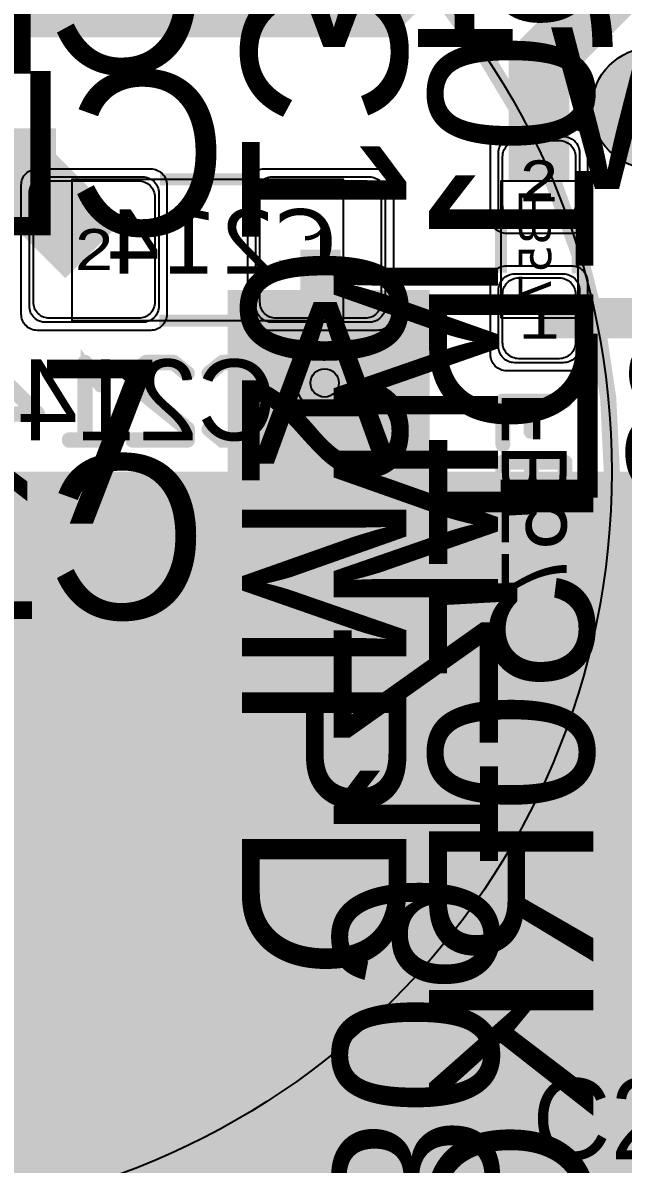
# Model space of a CAD drawing. Extents: x -23 to 289, y -67 to 135.
# Drawn here: x 158.97 to 166.39, y 1.43 to 15.56 of the extents above; entities that cross this region are included whole.
import ezdxf
from ezdxf.enums import TextEntityAlignment as Align

# ---------------------------------------------------------------- set-up
doc = ezdxf.new("R2010")
doc.units = 0
doc.header["$MEASUREMENT"] = 0
for name, color, linetype in [('ASSEMBLY_OUTLINES_BTM', 191, 'CONTINUOUS'), ('ASSEMBLY_OUTLINES_TOP', 102, 'CONTINUOUS'), ('ASSEMBLY_PART_NUMBERS_BTM', 191, 'CONTINUOUS'), ('ASSEMBLY_PART_NUMBERS_TOP', 102, 'CONTINUOUS'), ('ASSEMBLY_REF_DES_BTM', 191, 'CONTINUOUS'), ('ASSEMBLY_REF_DES_TOP', 102, 'CONTINUOUS'), ('DRILL_DRAWING', 21, 'CONTINUOUS'), ('GENERATED_SILKSCREEN_BTM', 255, 'CONTINUOUS'), ('GENERATED_SILKSCREEN_TOP', 140, 'CONTINUOUS'), ('MOUNTING_HOLES_LAYER_BOT17', 42, 'CONTINUOUS'), ('MOUNTING_HOLES_LAYER_TOP', 42, 'CONTINUOUS'), ('PART_PADS_SMD_BTM', 230, 'CONTINUOUS'), ('PIN_NUMBERS_BTM', 8, 'CONTINUOUS'), ('PIN_NUMBERS_TOP', 8, 'CONTINUOUS'), ('PLACEMENT_OUTLINES_BTM', 222, 'CONTINUOUS'), ('PLACEMENT_OUTLINES_TOP', 130, 'CONTINUOUS'), ('PLANE_DATA_LAYER_BOTTOM', 230, 'CONTINUOUS'), ('PLANE_DATA_LAYER_TOP', 150, 'CONTINUOUS'), ('PLANE_SHAPES_LAYER_BOTTOM', 230, 'CONTINUOUS'), ('PLANE_SHAPES_LAYER_TOP', 150, 'CONTINUOUS'), ('SILKSCREEN_OUTLINES_BTM', 211, 'CONTINUOUS'), ('SILKSCREEN_OUTLINES_TOP', 150, 'CONTINUOUS'), ('SILKSCREEN_REF_DES_BTM', 211, 'CONTINUOUS'), ('SILKSCREEN_REF_DES_TOP', 150, 'CONTINUOUS'), ('SOLDERMASK_PADS_BTM', 12, 'CONTINUOUS'), ('SOLDERPASTE_PADS_BTM', 12, 'CONTINUOUS'), ('TRACES_LAYER_BOTTOM', 230, 'CONTINUOUS'), ('VIA_HOLES_LAYER_BOTTOM', 30, 'CONTINUOUS'), ('VIA_HOLES_LAYER_TOP', 30, 'CONTINUOUS'), ('VIA_PADS_LAYER_BOTTOM', 230, 'CONTINUOUS'), ('VIA_PADS_LAYER_TOP', 150, 'CONTINUOUS')]:
    doc.layers.add(name, color=color, linetype=linetype)
doc.styles.add('COURIER_NEW', font='COUR.TTF')
doc.styles.add('VERDANA', font='verdana.TTF')
doc.styles.add('VERIBEST_GERBER_0', font='txt')

msp = doc.modelspace()

# ---------------------------------------------------------------- hatches: boundary and pattern name
at = {"layer": 'MOUNTING_HOLES_LAYER_BOT17'}
h = msp.add_hatch(color=256, dxfattribs=at)
edge = h.paths.add_edge_path()
edge.add_arc((166.75, 14.5), 0.75, 0, 360)
at = {"layer": 'MOUNTING_HOLES_LAYER_TOP'}
h = msp.add_hatch(color=256, dxfattribs=at)
edge = h.paths.add_edge_path()
edge.add_arc((166.75, 14.5), 0.75, 0, 360)
at = {"layer": 'PLANE_DATA_LAYER_BOTTOM'}
h = msp.add_hatch(color=256, dxfattribs=at)
h.paths.add_polyline_path([(195, 0.8262, -0.414213562373095), (194.9238, 0.75), (192.0762, 0.75, -0.414213562373095), (192, 0.8262), (192, 7.999992, 0.414213562373095), (191.999992, 8), (183.750008, 8, 0.414213562373095), (183.75, 7.999992), (183.75, 0.8262, -0.414213562373095), (183.6738, 0.75), (148.0762, 0.75, -0.414213562373095), (148, 0.8262), (148, 4.999992, 0.414213562373095), (147.999992, 5), (142.0762, 5, -0.414213562373095), (142, 5.0762), (142, 7.999992, 0.414213562373095), (141.999992, 8), (126.500008, 8, 0.414213562373095), (126.5, 7.999992), (126.5, 0.8262, -0.414213562373095), (126.4238, 0.75), (89.3262, 0.75, -0.414213562373095), (89.25, 0.8262), (89.25, 7.1738, -0.414213562373095), (89.3262, 7.25), (90.9238, 7.25, -0.414213562373095), (91, 7.1738), (91, 3.250008, 0.414213562373095), (91.000008, 3.25), (123.749992, 3.25, 0.414213562373095), (123.75, 3.250008), (123.75, 9.9238, -0.414213562373095), (123.8262, 10), (136.249992, 10, 0.414213562373095), (136.25, 10.000008), (136.25, 12.990605, -0.2672259279400445), (136.287922, 13.056493, 0.0648668623974449), (136.441503, 13.174669), (136.494515, 13.227682, -0.1989133663344387), (136.548397, 13.25), (137.388222, 13.25, -0.5056110029930606), (137.46098, 13.151157, 0.3667279457460997), (138.142806, 11.544257, -0.7902521088954191), (138.108533, 11.4), (137.8, 11.4, 0.414213562373095), (137.35, 10.95), (137.35, 8.85, 0.414213562373095), (137.8, 8.4), (139.7, 8.4, 0.414213562373095), (140.15, 8.85), (140.15, 10.95, 0.414213562373095), (139.7, 11.4), (139.391467, 11.4, -0.7902521088954191), (139.357194, 11.544257, 0.3667278396385227), (140.03902, 13.151157, -0.5056110029930607), (140.111778, 13.25), (147.1738, 13.25, -0.414213562373095), (147.25, 13.1738), (147.25, 10.000008, 0.414213562373095), (147.250008, 10), (148.0738, 10, -0.414213562373095), (148.15, 9.9238), (148.15, 8.75, 0.414213562373095), (148.6, 8.3), (150.9, 8.3, 0.414213562373095), (151.35, 8.75), (151.35, 9.9238, -0.414213562373095), (151.4262, 10), (152.0738, 10, -0.414213562373095), (152.15, 9.9238), (152.15, 8.75, 0.414213562373095), (152.6, 8.3), (154.9, 8.3, 0.414213562373095), (155.35, 8.75), (155.35, 9.9238, -0.414213562373095), (155.4262, 10), (167.3238, 10, -0.414213562373095), (167.4, 9.9238), (167.4, 9.5, 0.414213562373095), (167.85, 9.05), (170.15, 9.05, 0.414213562373095), (170.6, 9.5), (170.6, 9.9238, -0.414213562373095), (170.6762, 10), (171.0738, 10, -0.414213562373095), (171.15, 9.9238), (171.15, 9.5, 0.414213562373095), (171.6, 9.05), (173.9, 9.05, 0.414213562373095), (174.35, 9.5), (174.35, 9.9238, -0.414213562373095), (174.4262, 10), (174.6738, 10, -0.414213562373095), (174.75, 9.9238), (174.75, 8.0762, -0.414213562373095), (174.6738, 8), (155.000008, 8, 0.414213562373095), (155, 7.999992), (155, 3.000008, 0.414213562373095), (155.000008, 3), (178.749992, 3, 0.414213562373095), (178.75, 3.000008), (178.75, 8.9238, -0.414213562373095), (178.8262, 9), (179.999996, 9, 0.2076843458398921), (180.000002, 9.000002), (181.227679, 10.227682, -0.1989133663345073), (181.281561, 10.25), (194.9238, 10.25, -0.414213562373095), (195, 10.1738)], flags=0)
h.paths.add_polyline_path([(143.25, 11.25, -0.9999999999999999), (146.75, 11.25, -0.9999999999999999)], flags=0)
at = {"layer": 'PLANE_DATA_LAYER_TOP'}
h = msp.add_hatch(color=256, dxfattribs=at)
h.paths.add_polyline_path([(253.25, 0.8262, -0.414213562373095), (253.1738, 0.75), (196.750008, 0.75, 0.414213562373095), (196.75, 0.749992), (196.75, 0.7112, -0.414213562373095), (196.6738, 0.635), (192.0762, 0.635, -0.414213562373095), (192, 0.7112), (192, 7.999992, 0.414213562373095), (191.999992, 8), (183.750008, 8, 0.414213562373095), (183.75, 7.999992), (183.75, 0.7112, -0.414213562373095), (183.6738, 0.635), (135.3262, 0.635, -0.414213562373095), (135.25, 0.7112), (135.25, 7.999992, 0.414213562373095), (135.249992, 8), (126.750008, 8, 0.414213562373095), (126.75, 7.999992), (126.75, 0.8262, -0.414213562373095), (126.6738, 0.75), (86.0762, 0.75, -0.414213562373095), (86, 0.8262), (86, 42.749992, 0.414213562373095), (85.999992, 42.75), (84.281562, 42.75, -0.1989133663344345), (84.22768, 42.772318), (80.500002, 46.499998, 0.2076843461972852), (80.499996, 46.5), (78.3262, 46.5, -0.414213562373095), (78.25, 46.5762), (78.25, 56.020459, -0.6673970532529512), (78.379965, 56.074457, 2.4068453038940936), (78.379965, 58.625543, -0.6673970532529512), (78.25, 58.679541), (78.25, 61.9238, -0.414213562373095), (78.3262, 62), (81.5, 62), (89.225018, 61.999999, -0.1573037695949559), (89.269547, 61.985635, 0.3225864114567359), (90.730454, 61.985634, -0.1573004075741409), (90.774982, 61.999998), (92.96844, 61.999998, -0.1989133663344687), (93.022322, 61.97768), (95.72768, 59.272322, -0.198909955685367), (95.749998, 59.218441), (95.749998, 59.21844), (95.75, 49.750008, 0.414213562373095), (95.750008, 49.75), (105.4238, 49.75, -0.414213562373095), (105.5, 49.6738), (105.5, 41.562131, -0.414213562373095), (105.4238, 41.485931), (104.083664, 41.485931, 0.1989122151386141), (103.376558, 41.193037), (102.455839, 40.272318, -0.1989133663344686), (102.401957, 40.25), (88.250008, 40.25, 0.414213562373095), (88.25, 40.249992), (88.25, 3.250008, 0.414213562373095), (88.250008, 3.25), (123.749992, 3.25, 0.414213562373095), (123.75, 3.250008), (123.75, 9.9238, -0.414213562373095), (123.8262, 10), (144.148178, 10, -0.1437147250032703), (144.189359, 9.987914, 0.2934886928068864), (145.810641, 9.987914, -0.1437147250032703), (145.851822, 10), (161.499992, 10, 0.414213562373095), (161.5, 10.000008), (161.5, 12.1738, -0.414213562373095), (161.5762, 12.25), (163.9238, 12.25, -0.414213562373095), (164, 12.1738), (164, 10.000008, 0.414213562373095), (164.000008, 10), (177.999992, 10, 0.414213562373095), (178, 10.000008), (178, 14.1738, -0.414213562373095), (178.0762, 14.25), (183.6738, 14.25, -0.414213562373095), (183.75, 14.1738), (183.75, 10.000008, 0.414213562373095), (183.750008, 10), (196.6738, 10, -0.414213562373095), (196.75, 9.9238), (196.75, 7.250008, 0.414213562373095), (196.750008, 7.25), (207.9238, 7.25, -0.414213562373095), (208, 7.1738), (208, 3.000008, 0.414213562373095), (208.000008, 3), (242.999992, 3, 0.414213562373095), (243, 3.000008), (243, 6.6738, -0.414213562373095), (243.0762, 6.75), (253.1738, 6.75, -0.414213562373095), (253.25, 6.6738)], flags=0)
h.paths.add_polyline_path([(90.499998, 48.999998), (90.5, 49.000004), (90.5, 53.499996), (90.499997, 53.500001), (88.500002, 55.499998, 0.2076843461972852), (88.499996, 55.5), (83.500004, 55.5, 0.2076843461972852), (83.499998, 55.499998), (81.500002, 53.500002), (81.5, 53.499996), (81.5, 49.000004), (81.500003, 48.999999), (83.749998, 46.750002, 0.2076843461972851), (83.750004, 46.75), (88.249996, 46.75, 0.2076843461972851), (88.250002, 46.750002)], flags=0)
h.paths.add_polyline_path([(94.249992, 42.75, 0.414213562373095), (94.25, 42.750008), (94.25, 46.749992, 0.414213562373095), (94.249992, 46.75), (90.500008, 46.75, 0.414213562373095), (90.5, 46.749992), (90.5, 42.750008, 0.414213562373095), (90.500008, 42.75)], flags=0)
h.paths.add_polyline_path([(94.249992, 55.5, 0.414213562373095), (94.25, 55.500008), (94.25, 59.249992, 0.414213562373095), (94.249992, 59.25), (90.500008, 59.25, 0.414213562373095), (90.5, 59.249992), (90.5, 55.500008, 0.414213562373095), (90.500008, 55.5)], flags=0)
h.paths.add_polyline_path([(137.4, 2.75, -0.9999999999999999), (140.1, 2.75, -0.9999999999999999)], flags=0)
h.paths.add_polyline_path([(143.25, 2.75, -0.9999999999999999), (146.75, 2.75, -0.9999999999999999)], flags=0)
h.paths.add_polyline_path([(155.5, 6.25, -0.9999999999999999), (158.5, 6.25, -0.9999999999999999)], flags=0)
h.paths.add_polyline_path([(174.75, 6, -0.9999999999999999), (177.75, 6, -0.9999999999999999)], flags=0)
at = {"layer": 'VIA_HOLES_LAYER_BOTTOM'}
h = msp.add_hatch(color=256, dxfattribs=at)
edge = h.paths.add_edge_path()
edge.add_arc((162.7, 11.1), 0.175, 0, 360)
at = {"layer": 'VIA_HOLES_LAYER_TOP'}
h = msp.add_hatch(color=256, dxfattribs=at)
edge = h.paths.add_edge_path()
edge.add_arc((162.7, 11.1), 0.175, 0, 360)

# ---------------------------------------------------------------- linework, layer by layer
at = {"layer": 'ASSEMBLY_OUTLINES_BTM'}
for points in [[(159.58, 11.87), (159.58, 13.62), (162.93, 13.62), (162.93, 11.87)], [(164.879998, 11.9), (164.879998, 13.6), (165.829998, 13.6), (165.829998, 11.9)]]:
    msp.add_lwpolyline(points, close=True, dxfattribs=at)
at = {"layer": 'ASSEMBLY_OUTLINES_TOP', "const_width": 0.2}
msp.add_lwpolyline([(147.75, 10, -1), (166.25, 10, -1)], format="xyb", close=True, dxfattribs=at)
at = {"layer": 'GENERATED_SILKSCREEN_BTM', "const_width": 0.15}
for points in [[(161.833844, 13.620005, 1.1642e-05), (161.833836, 13.619995), (160.666164, 13.619995, 1.1642e-05), (160.666156, 13.620005), (161.833844, 13.620005)], [(164.880003, 12.466164, 1.1642e-05), (164.879993, 12.466156), (164.879993, 13.033844, 1.1642e-05), (164.880003, 13.033836), (164.880003, 12.466164)], [(165.830003, 12.457902, 1.22306e-05), (165.829993, 12.457911), (165.829993, 13.042089, 1.22306e-05), (165.830003, 13.042098), (165.830003, 12.457902)], [(161.842098, 11.869995), (160.657902, 11.869995, 1.22306e-05), (160.657911, 11.870005), (161.842089, 11.870005, 1.22306e-05), (161.842098, 11.869995)]]:
    msp.add_lwpolyline(points, format="xyb", dxfattribs=at)
for points in [[(159.0985, 10.737), (158.5605, 11.273), (158.5605, 10.737), (159.0985, 10.737)], [(159.9335, 10.414), (159.9415, 10.412), (159.9465, 10.408), (159.9485, 10.401), (159.9495, 10.393), (159.9485, 10.386), (159.9465, 10.379), (159.9415, 10.374), (159.9335, 10.373), (159.5435, 10.373), (159.5365, 10.374), (159.5305, 10.379), (159.5275, 10.386), (159.5265, 10.393), (159.5275, 10.401), (159.5305, 10.408), (159.5365, 10.412), (159.5435, 10.414), (159.7195, 10.414), (159.7195, 11.353), (159.7205, 11.36), (159.7235, 11.365), (159.7285, 11.368), (159.7355, 11.369), (159.7405, 11.37), (159.7455, 11.37), (159.7495, 11.368), (159.7535, 11.364), (159.9485, 11.09), (159.9505, 11.086), (159.9515, 11.083), (159.9515, 11.076), (159.9485, 11.07), (159.9435, 11.065), (159.9375, 11.061), (159.9305, 11.059), (159.9265, 11.059), (159.9235, 11.06), (159.9185, 11.066), (159.7585, 11.29), (159.7585, 10.414), (159.9335, 10.414)], [(160.4835, 11.369), (160.3155, 11.232), (160.3125, 11.227), (160.3115, 11.223), (160.3095, 11.22), (160.3085, 11.216), (160.3085, 11.079), (160.3095, 11.075), (160.3115, 11.069), (160.3125, 11.064), (160.3155, 11.062), (160.9815, 10.521), (160.9815, 10.414), (160.3285, 10.414), (160.3215, 10.412), (160.3155, 10.408), (160.3125, 10.401), (160.3115, 10.393), (160.3125, 10.386), (160.3155, 10.379), (160.3215, 10.375), (160.3285, 10.373), (161.0025, 10.373), (161.0105, 10.375), (161.0155, 10.38), (161.0205, 10.385), (161.0225, 10.393), (161.0225, 10.53), (161.0215, 10.533), (161.0195, 10.54), (161.0175, 10.543), (161.0165, 10.545), (161.0135, 10.547), (160.3485, 11.089), (160.3485, 11.206), (160.5045, 11.332), (160.8275, 11.332), (160.9905, 11.199), (160.9975, 11.197), (161.0045, 11.198), (161.0105, 11.201), (161.0155, 11.207), (161.0185, 11.213), (161.0195, 11.22), (161.0185, 11.227), (161.0165, 11.23), (161.0135, 11.232), (160.8455, 11.369), (160.8415, 11.37), (160.8395, 11.371), (160.8375, 11.372), (160.8335, 11.373), (160.4965, 11.373), (160.4925, 11.372), (160.4905, 11.371), (160.4875, 11.37), (160.4835, 11.369)], [(161.7885, 10.377), (161.9565, 10.514), (161.9615, 10.517), (161.9625, 10.521), (161.9645, 10.525), (161.9655, 10.53), (161.9655, 11.216), (161.9645, 11.221), (161.9625, 11.225), (161.9605, 11.227), (161.9595, 11.229), (161.9575, 11.232), (161.7885, 11.369), (161.7855, 11.37), (161.7825, 11.371), (161.7815, 11.372), (161.7775, 11.373), (161.4405, 11.373), (161.4355, 11.372), (161.4335, 11.371), (161.4305, 11.37), (161.4275, 11.369), (161.2585, 11.232), (161.2545, 11.227), (161.2525, 11.219), (161.2535, 11.213), (161.2555, 11.208), (161.2585, 11.204), (161.2635, 11.2), (161.2685, 11.197), (161.2735, 11.196), (161.2785, 11.196), (161.2825, 11.199), (161.4475, 11.332), (161.7705, 11.332), (161.9245, 11.206), (161.9245, 10.54), (161.7705, 10.414), (161.4475, 10.414), (161.2825, 10.547), (161.2785, 10.549), (161.2735, 10.55), (161.2685, 10.549), (161.2635, 10.546), (161.2585, 10.542), (161.2555, 10.537), (161.2535, 10.531), (161.2525, 10.525), (161.2545, 10.519), (161.2585, 10.514), (161.4275, 10.377), (161.4315, 10.375), (161.4325, 10.374), (161.4355, 10.374), (161.4365, 10.373), (161.4375, 10.373), (161.4405, 10.373), (161.7775, 10.373), (161.7815, 10.374), (161.7855, 10.375), (161.7885, 10.377)], [(158.5555, 11.339), (159.1625, 10.732), (159.1665, 10.726), (159.1685, 10.72), (159.1675, 10.714), (159.1635, 10.707), (159.1615, 10.702), (159.1575, 10.699), (159.1535, 10.697), (159.1485, 10.696), (158.5605, 10.696)], [(164.919598, 10.3368), (164.917998, 10.3312), (164.914798, 10.3264), (164.909198, 10.324), (164.903598, 10.3232), (164.897198, 10.324), (164.891598, 10.3264), (164.888398, 10.3312), (164.886798, 10.3368), (164.886798, 10.8768), (164.888398, 10.8824), (164.892398, 10.8864), (164.897198, 10.8912), (164.902798, 10.8928), (165.670798, 10.8928), (165.676398, 10.8912), (165.681198, 10.8872), (165.683598, 10.8824), (165.684398, 10.8768), (165.683598, 10.8704), (165.681198, 10.8648), (165.676398, 10.8608), (165.670798, 10.8592), (165.266798, 10.8592), (165.266798, 10.4968), (165.265998, 10.4912), (165.261998, 10.4864), (165.256398, 10.484), (165.250798, 10.4832), (165.244398, 10.484), (165.238798, 10.4864), (165.235598, 10.4912), (165.233998, 10.4968), (165.233998, 10.8592), (164.919598, 10.8592), (164.919598, 10.3368)], [(165.006798, 9.5912), (164.892398, 9.6944), (164.888398, 9.7), (164.886798, 9.7056), (164.886798, 10.1208), (164.888398, 10.1264), (164.891598, 10.1312), (164.897198, 10.1352), (164.902798, 10.1368), (165.252398, 10.1368), (165.254798, 10.1368), (165.257198, 10.1368), (165.670798, 10.1368), (165.676398, 10.1352), (165.681998, 10.1312), (165.685998, 10.1264), (165.686798, 10.1208), (165.686798, 9.7008), (165.572398, 9.5696), (165.567598, 9.5664), (165.561198, 9.5648), (165.389998, 9.5648), (165.257198, 9.6824), (165.189998, 9.5984), (165.186798, 9.596), (165.182798, 9.5936), (165.178798, 9.592), (165.176398, 9.5912), (165.006798, 9.5912)], [(164.919598, 10.1032), (164.919598, 9.7136), (165.018798, 9.624), (165.167598, 9.624), (165.238798, 9.712), (165.238798, 10.1032), (164.919598, 10.1032)], [(165.271598, 10.1032), (165.271598, 9.7144), (165.403598, 9.5968), (165.553998, 9.5968), (165.653998, 9.712), (165.653998, 10.1032), (165.271598, 10.1032)], [(165.161998, 9.2296), (165.162798, 9.2328), (165.163598, 9.2352), (165.165198, 9.2384), (165.253198, 9.3472), (164.919598, 9.3472), (164.919598, 8.8248), (164.917998, 8.8192), (164.914798, 8.8144), (164.909198, 8.812), (164.903598, 8.8112), (164.897198, 8.812), (164.891598, 8.8144), (164.888398, 8.8192), (164.886798, 8.8248), (164.886798, 9.3648), (164.888398, 9.3704), (164.892398, 9.3744), (164.897198, 9.3792), (164.902798, 9.3808), (165.287598, 9.3808), (165.293198, 9.38), (165.297198, 9.3776), (165.299598, 9.3744), (165.301198, 9.3688), (165.302798, 9.3648), (165.303598, 9.3616), (165.302798, 9.3576), (165.300398, 9.3544), (165.193998, 9.224), (165.193998, 8.9656), (165.295598, 8.8408), (165.553198, 8.8408), (165.653198, 8.9656), (165.653198, 9.224), (165.547598, 9.3544), (165.545198, 9.36), (165.545198, 9.3648), (165.548398, 9.3696), (165.552398, 9.3744), (165.557998, 9.3776), (165.563598, 9.3784), (165.566798, 9.3784), (165.569198, 9.3776), (165.573198, 9.3736), (165.683598, 9.2384), (165.685198, 9.236), (165.685198, 9.2328), (165.686798, 9.2296), (165.686798, 8.96), (165.686798, 8.9576), (165.685998, 8.9568), (165.685998, 8.956), (165.685198, 8.9544), (165.685198, 8.9528), (165.683598, 8.9496), (165.573198, 8.8144), (165.570798, 8.812), (165.569198, 8.8112), (165.564398, 8.8096), (165.561198, 8.8088), (165.287598, 8.8088), (165.284398, 8.8096), (165.279598, 8.8112), (165.277998, 8.8112), (165.277198, 8.812), (165.275598, 8.8136), (165.273998, 8.8144), (165.165198, 8.9496), (165.163598, 8.9536), (165.162798, 8.956), (165.161998, 8.96), (165.161998, 9.2296)], [(165.662798, 8.5136), (165.668398, 8.5152), (165.673998, 8.5144), (165.678798, 8.5104), (165.681998, 8.5064), (165.683598, 8.5008), (165.684398, 8.4952), (165.681998, 8.4904), (165.677998, 8.4864), (164.910798, 8.0552), (164.906798, 8.0536), (164.903598, 8.0536), (164.900398, 8.0536), (164.897198, 8.0552), (164.892398, 8.0576), (164.889198, 8.0608), (164.887598, 8.0648), (164.886798, 8.0688), (164.886798, 8.6088), (164.888398, 8.6144), (164.892398, 8.6184), (164.897198, 8.6216), (164.903598, 8.6224), (164.909198, 8.6216), (164.914798, 8.6184), (164.918798, 8.6144), (164.919598, 8.6088), (164.919598, 8.096), (165.662798, 8.5136)]]:
    msp.add_lwpolyline(points, dxfattribs=at)
at = {"layer": 'GENERATED_SILKSCREEN_TOP', "const_width": 0.15}
msp.add_lwpolyline([(166.250005, 10, -1.7779520893), (152.740081, 18.210705, 1.64866e-05), (152.740133, 18.210721, 133.8616607633), (152.987343, 18.334326, 1.66667e-05), (152.987387, 18.334359, -0.552648639), (166.250005, 10)], format="xyb", dxfattribs=at)
for points in [[(165.579925, 1.480575), (165.411925, 1.617575), (165.406925, 1.620575), (165.405925, 1.624575), (165.403925, 1.628575), (165.402925, 1.633575), (165.402925, 2.319575), (165.403925, 2.324575), (165.405925, 2.328575), (165.407925, 2.330575), (165.408925, 2.332575), (165.410925, 2.335575), (165.579925, 2.472575), (165.582925, 2.473575), (165.585925, 2.474575), (165.586925, 2.475575), (165.590925, 2.476575), (165.927925, 2.476575), (165.932925, 2.475575), (165.934925, 2.474575), (165.937925, 2.473575), (165.940925, 2.472575), (166.109925, 2.335575), (166.113925, 2.330575), (166.115925, 2.322575), (166.114925, 2.316575), (166.112925, 2.311575), (166.109925, 2.307575), (166.104925, 2.303575), (166.099925, 2.300575), (166.094925, 2.299575), (166.089925, 2.299575), (166.085925, 2.302575), (165.920925, 2.435575), (165.597925, 2.435575), (165.443925, 2.309575), (165.443925, 1.643575), (165.597925, 1.517575), (165.920925, 1.517575), (166.085925, 1.650575), (166.089925, 1.652575), (166.094925, 1.653575), (166.099925, 1.652575), (166.104925, 1.649575), (166.109925, 1.645575), (166.112925, 1.640575), (166.114925, 1.634575), (166.115925, 1.628575), (166.113925, 1.622575), (166.109925, 1.617575), (165.940925, 1.480575), (165.936925, 1.478575), (165.935925, 1.477575), (165.932925, 1.477575), (165.931925, 1.476575), (165.930925, 1.476575), (165.927925, 1.476575), (165.590925, 1.476575), (165.586925, 1.477575), (165.582925, 1.478575), (165.579925, 1.480575)], [(166.540925, 2.435575), (166.377925, 2.302575), (166.370925, 2.300575), (166.363925, 2.301575), (166.357925, 2.304575), (166.353925, 2.310575), (166.349925, 2.316575), (166.348925, 2.323575), (166.348925, 2.327575), (166.349925, 2.330575), (166.354925, 2.335575), (166.522925, 2.472575)], [(167.039925, 1.476575), (166.365925, 1.476575), (166.357925, 1.478575), (166.352925, 1.483575), (166.347925, 1.488575), (166.345925, 1.496575), (166.345925, 1.633575), (166.346925, 1.636575), (166.348925, 1.643575), (166.350925, 1.646575), (166.352925, 1.648575), (166.354925, 1.650575), (167.019925, 2.192575)], [(167.052925, 2.165575), (166.386925, 1.624575), (166.386925, 1.517575), (167.039925, 1.517575)]]:
    msp.add_lwpolyline(points, dxfattribs=at)
at = {"layer": 'MOUNTING_HOLES_LAYER_BOT17'}
msp.add_circle((166.75, 14.5), 0.75, dxfattribs=at)
at = {"layer": 'MOUNTING_HOLES_LAYER_TOP'}
msp.add_circle((166.75, 14.5), 0.75, dxfattribs=at)
at = {"layer": 'PART_PADS_SMD_BTM'}
for points in [[(165.049998, 13.05, -0.4142135624), (164.849998, 13.25), (164.849998, 13.95, -0.4142135624), (165.049998, 14.15), (165.649998, 14.15, -0.4142135624), (165.849998, 13.95), (165.849998, 13.25, -0.4142135624), (165.649998, 13.05)], [(159.25, 11.85, -0.4142135624), (159.05, 12.05), (159.05, 13.45, -0.4142135624), (159.25, 13.65), (160.45, 13.65, -0.4142135624), (160.65, 13.45), (160.65, 12.05, -0.4142135624), (160.45, 11.85)], [(162.05, 11.85, -0.4142135624), (161.85, 12.05), (161.85, 13.45, -0.4142135624), (162.05, 13.65), (163.25, 13.65, -0.4142135624), (163.45, 13.45), (163.45, 12.05, -0.4142135624), (163.25, 11.85)], [(165.049998, 11.35, -0.4142135624), (164.849998, 11.55), (164.849998, 12.25, -0.4142135624), (165.049998, 12.45), (165.649998, 12.45, -0.4142135624), (165.849998, 12.25), (165.849998, 11.55, -0.4142135624), (165.649998, 11.35)]]:
    msp.add_lwpolyline(points, format="xyb", close=True, dxfattribs=at)
at = {"layer": 'PLACEMENT_OUTLINES_BTM'}
for points in [[(159.58, 11.87), (159.58, 13.62), (162.93, 13.62), (162.93, 11.87)], [(164.879998, 11.9), (164.879998, 13.6), (165.829998, 13.6), (165.829998, 11.9)]]:
    msp.add_lwpolyline(points, close=True, dxfattribs=at)
at = {"layer": 'PLACEMENT_OUTLINES_TOP'}
msp.add_circle((157, 10), 9.25, dxfattribs=at)
at = {"layer": 'PLANE_SHAPES_LAYER_BOTTOM'}
for points in [[(126.5, 8), (174.75, 8), (126.5, 10), (174.75, 10)], [(155, 0.75), (183.75, 0.75), (155, 3), (183.75, 3)]]:
    msp.add_solid(points, dxfattribs=at)
at = {"layer": 'PLANE_SHAPES_LAYER_TOP'}
for points in [[(161.5, 10), (164, 10), (161.5, 12.25), (164, 12.25)], [(126.75, 8), (196.75, 8), (126.75, 10), (196.75, 10)], [(135.25, 0.5), (183.75, 0.5), (135.25, 8), (183.75, 8)]]:
    msp.add_solid(points, dxfattribs=at)
at = {"layer": 'SILKSCREEN_OUTLINES_BTM'}
for points in [[(159.58, 11.87), (159.58, 13.62), (162.93, 13.62), (162.93, 11.87)], [(164.879998, 11.9), (164.879998, 13.6), (165.829998, 13.6), (165.829998, 11.9)]]:
    msp.add_lwpolyline(points, close=True, dxfattribs=at)
at = {"layer": 'SILKSCREEN_OUTLINES_TOP'}
msp.add_circle((157, 10), 9.25, dxfattribs=at)
msp.add_circle((157, 10), 9.25, dxfattribs=at)
at = {"layer": 'SOLDERMASK_PADS_BTM'}
for points in [[(164.949998, 12.95, -0.4142135624), (164.749998, 13.15), (164.749998, 14.05, -0.4142135624), (164.949998, 14.25), (165.749998, 14.25, -0.4142135624), (165.949998, 14.05), (165.949998, 13.15, -0.4142135624), (165.749998, 12.95)], [(159.15, 11.75, -0.4142135624), (158.95, 11.95), (158.95, 13.55, -0.4142135624), (159.15, 13.75), (160.55, 13.75, -0.4142135624), (160.75, 13.55), (160.75, 11.95, -0.4142135624), (160.55, 11.75)], [(161.95, 11.75, -0.4142135624), (161.75, 11.95), (161.75, 13.55, -0.4142135624), (161.95, 13.75), (163.35, 13.75, -0.4142135624), (163.55, 13.55), (163.55, 11.95, -0.4142135624), (163.35, 11.75)], [(164.949998, 11.25, -0.4142135624), (164.749998, 11.45), (164.749998, 12.35, -0.4142135624), (164.949998, 12.55), (165.749998, 12.55, -0.4142135624), (165.949998, 12.35), (165.949998, 11.45, -0.4142135624), (165.749998, 11.25)]]:
    msp.add_lwpolyline(points, format="xyb", close=True, dxfattribs=at)
at = {"layer": 'SOLDERPASTE_PADS_BTM'}
for points in [[(165.099998, 13.1, -0.4142135624), (164.899998, 13.3), (164.899998, 13.9, -0.4142135624), (165.099998, 14.1), (165.599998, 14.1, -0.4142135624), (165.799998, 13.9), (165.799998, 13.3, -0.4142135624), (165.599998, 13.1)], [(159.3, 11.9, -0.4142135624), (159.1, 12.1), (159.1, 13.4, -0.4142135624), (159.3, 13.6), (160.4, 13.6, -0.4142135624), (160.6, 13.4), (160.6, 12.1, -0.4142135624), (160.4, 11.9)], [(162.1, 11.9, -0.4142135624), (161.9, 12.1), (161.9, 13.4, -0.4142135624), (162.1, 13.6), (163.2, 13.6, -0.4142135624), (163.4, 13.4), (163.4, 12.1, -0.4142135624), (163.2, 11.9)], [(165.099998, 11.4, -0.4142135624), (164.899998, 11.6), (164.899998, 12.2, -0.4142135624), (165.099998, 12.4), (165.599998, 12.4, -0.4142135624), (165.799998, 12.2), (165.799998, 11.6, -0.4142135624), (165.599998, 11.4)]]:
    msp.add_lwpolyline(points, format="xyb", close=True, dxfattribs=at)
at = {"layer": 'TRACES_LAYER_BOTTOM'}
for points, const_width in [([(125.71, 11.71), (128.527258, 11.71), (130.522258, 13.705), (135.911173, 13.705), (136.952082, 14.745909), (152.310201, 14.745909), (153.439292, 15.875), (163.317032, 15.875), (167.8, 20.357968), (167.8, 21.642032), (166.25, 23.192032), (166.25, 26)], 1), ([(165.349998, 13.6), (165.349998, 15.050199), (167.699799, 17.4), (179, 17.4)], 0.75), ([(157, 13.75), (158.878248, 13.75), (158.878248, 13.721752), (159.85, 12.75)], 1), ([(162.7, 11.1), (162.65, 11.15), (162.65, 12.75)], 0.5), ([(169, 10.1), (168.45, 10.1), (166.65, 11.9), (165.349998, 11.9)], 0.5), ([(157, 6.25), (159.15, 6.25), (160.086412, 5.313588), (173.413588, 5.313588), (174.1, 6), (176.25, 6)], 2)]:
    msp.add_lwpolyline(points, dxfattribs=dict(at, const_width=const_width))
at = {"layer": 'VIA_HOLES_LAYER_BOTTOM'}
msp.add_circle((162.7, 11.1), 0.175, dxfattribs=at)
at = {"layer": 'VIA_HOLES_LAYER_TOP'}
msp.add_circle((162.7, 11.1), 0.175, dxfattribs=at)
at = {"layer": 'VIA_PADS_LAYER_BOTTOM'}
msp.add_circle((162.7, 11.1), 0.35, dxfattribs=at)
at = {"layer": 'VIA_PADS_LAYER_TOP'}
msp.add_circle((162.7, 11.1), 0.35, dxfattribs=at)

# ---------------------------------------------------------------- texts
at = {"layer": 'ASSEMBLY_PART_NUMBERS_BTM', "style": 'VERIBEST_GERBER_0', "text_generation_flag": 2}
for s, p in [('NCP5501DT50RKG', (163.99, 24.2)), ('MMZ1608S102A', (162.809998, 12.75))]:
    msp.add_text(s, height=2.032, rotation=90, dxfattribs=at).set_placement(p, align=Align.TOP_LEFT)
for s, p in [('ERJ-6ENF1471V', (182.75, 17.29)), ('CL21B225KOFNNNE', (161.25, 16.96)), ('CL10B104KB8SFNC', (161.5, 14.96)), ('GRM31CR71H225KA88L', (195.75, 11.71)), ('C1206C104K1RACTU', (161.25, 10.21))]:
    msp.add_text(s, height=2.032, dxfattribs=at).set_placement(p, align=Align.TOP_LEFT)
at = {"layer": 'ASSEMBLY_PART_NUMBERS_TOP', "style": 'VERIBEST_GERBER_0'}
msp.add_text('UHE1C102MPD', height=2.032, rotation=270, dxfattribs=at).set_placement((163.71, 23.5), align=Align.TOP_LEFT)
at = {"layer": 'ASSEMBLY_REF_DES_BTM', "style": 'VERDANA', "text_generation_flag": 2}
msp.add_text('FB57', height=0.4, rotation=90, dxfattribs=at).set_placement((165.099998, 13.5), align=Align.TOP_LEFT)
msp.add_text('C214', height=0.8, dxfattribs=at).set_placement((162.85, 13.25), align=Align.TOP_LEFT)
at = {"layer": 'ASSEMBLY_REF_DES_TOP', "style": 'VERDANA'}
msp.add_text('C227', height=2.03, dxfattribs=at).set_placement((153.550651, 11.387599), align=Align.TOP_LEFT)
at = {"layer": 'DRILL_DRAWING', "style": 'VERIBEST_GERBER_0'}
for s, p in [('W', (166.75, 14.5)), ('A', (162.7, 11.1))]:
    msp.add_text(s, height=2, dxfattribs=at).set_placement(p, align=Align.MIDDLE_CENTER)
at = {"layer": 'PIN_NUMBERS_BTM', "style": 'COURIER_NEW'}
for s, p in [('2', (165.349998, 13.6)), ('2', (159.85, 12.75)), ('1', (162.65, 12.75)), ('1', (165.349998, 11.9))]:
    msp.add_text(s, height=0.508, dxfattribs=at).set_placement(p, align=Align.MIDDLE_CENTER)
at = {"layer": 'PIN_NUMBERS_TOP', "style": 'COURIER_NEW'}
for s, p in [('2', (165.349998, 13.6)), ('2', (159.85, 12.75)), ('1', (162.65, 12.75)), ('1', (165.349998, 11.9))]:
    msp.add_text(s, height=0.508, dxfattribs=at).set_placement(p, align=Align.MIDDLE_CENTER)
at = {"layer": 'SILKSCREEN_REF_DES_BTM', "style": 'VERIBEST_GERBER_0', "text_generation_flag": 2}
msp.add_text('C214', height=1, dxfattribs=at).set_placement((162.1, 11.39), align=Align.TOP_LEFT)
msp.add_text('FB57', height=0.8, rotation=90, dxfattribs=at).set_placement((164.889998, 11), align=Align.TOP_LEFT)
at = {"layer": 'SILKSCREEN_REF_DES_TOP', "style": 'VERIBEST_GERBER_0'}
msp.add_text('C228', height=1, dxfattribs=at).set_placement((165.268425, 2.493575), align=Align.TOP_LEFT)

doc.saveas('drawing.dxf')
